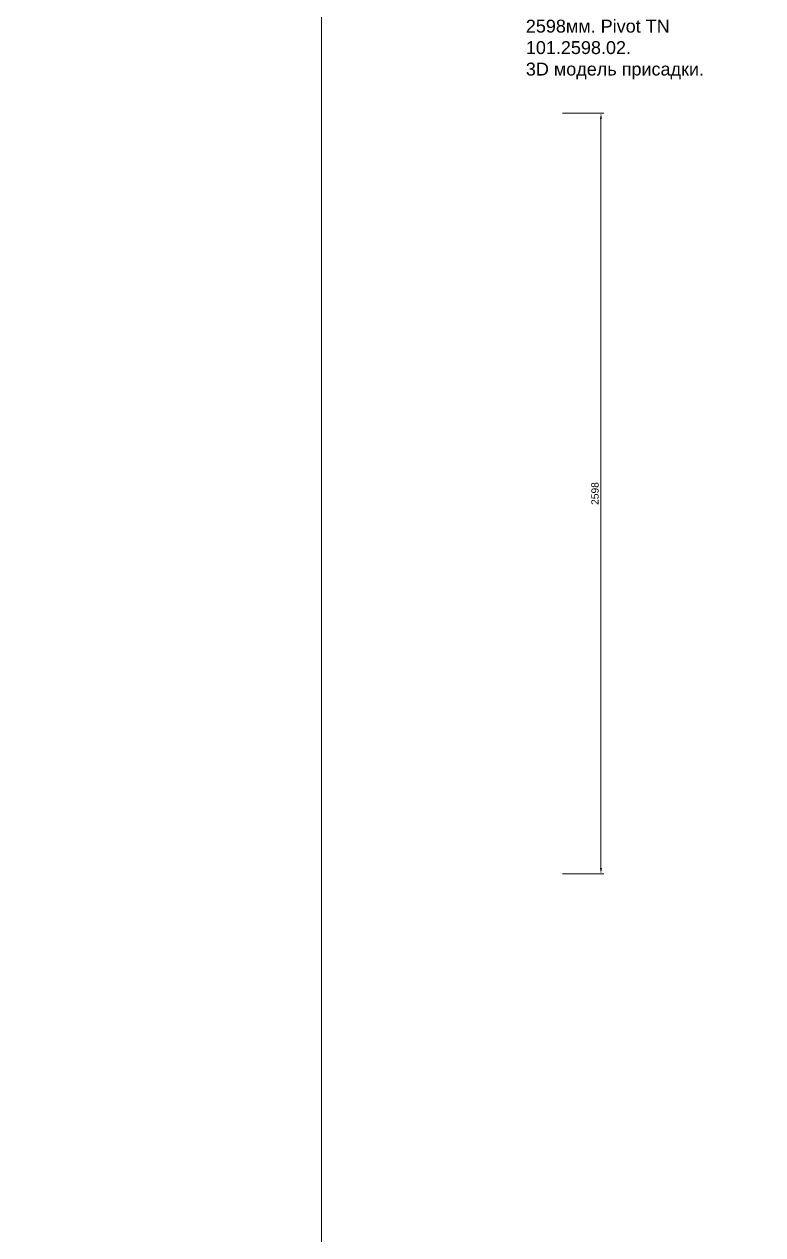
# Model space of a CAD drawing. Header units: millimetres. Extents: x 6988 to 52081, y -7456 to 23712.
# Drawn here: x 23618 to 26139, y 524 to 4659 of the extents above; entities that cross this region are included whole.
import ezdxf

# ---------------------------------------------------------------- set-up
doc = ezdxf.new("R2010")
doc.units = ezdxf.units.MM
doc.layers.get('DEFPOINTS').update_dxf_attribs({"color": 106, "lineweight": 5})
doc.layers.add('Линии Размерные и Текст', color=1, linetype='Continuous', lineweight=5)
doc.styles.get("Standard").update_dxf_attribs({"font": 'arial.ttf'})
doc.dimstyles.get("Standard").update_dxf_attribs({"dimscale": 0, "dimtxt": 2.5, "dimasz": 2, "dimexe": 1, "dimexo": 0, "dimgap": 0.75, "dimtad": 1, "dimdsep": 46, "dimtxsty": 'Standard', "dimcen": 1.5, "dimclrd": 256, "dimclre": 256, "dimclrt": 7, "dimazin": 3, "dimtfac": 1, "dimtmove": 0, "dimatfit": 3, "dimldrblk": 'DOT', "dimfxl": 1, "dimtolj": 1, "dimtzin": 0, "dimlwd": 5, "dimlwe": 5, "dimarcsym": 0})

# ---------------------------------------------------------------- blocks, each defined once
blk = doc.blocks.new('*D38')
at = {"layer": 'DEFPOINTS', "color": 0, "transparency": 16777216}
for p in [(25455.7, 4355), (25455.7, 1757), (25586.4, 1757)]:
    blk.add_point(p, dxfattribs=at)
at = {"layer": 'Линии Размерные и Текст', "lineweight": 5, "transparency": 16777216}
for p, q in [((25455.7, 4355), (25596.4, 4355)), ((25586.4, 4335), (25586.4, 1777)), ((25455.7, 1757), (25596.4, 1757))]:
    blk.add_line(p, q, dxfattribs=at)
at = {"layer": 'Линии Размерные и Текст', "transparency": 16777216}
for points in [[(25583, 4335), (25589.7, 4335), (25586.4, 4355)], [(25583, 1777), (25589.7, 1777), (25586.4, 1757)]]:
    blk.add_solid(points, dxfattribs=at)
at = {"layer": 'Линии Размерные и Текст', "color": 7, "transparency": 16777216, "insert": (25566.1, 3056), "char_height": 25, "attachment_point": 5, "rotation": 90}
blk.add_mtext('\\A1;2598 ', dxfattribs=at)
blk = doc.blocks.new('_Dot')
at = {"color": 0, "linetype": 'ByBlock', "lineweight": -2}
blk.add_line((-0.5, 0), (-1, 0), dxfattribs=at)
at = {"color": 0, "linetype": 'ByBlock', "const_width": 0.5}
blk.add_lwpolyline([(-0.25, 0, 1), (0.25, 0, 1)], format="xyb", close=True, dxfattribs=at)

msp = doc.modelspace()

# ---------------------------------------------------------------- linework, layer by layer
at = {"layer": 'Линии Размерные и Текст'}
for points in [[(24632.167, 14253.981), (11735.399, 14253.981), (11735.399, -1697.73), (24632.167, -1697.73)], [(51175.179, -1697.73), (24632.167, -1697.73), (24632.167, 14253.981), (51175.179, 14253.981)]]:
    msp.add_lwpolyline(points, close=True, dxfattribs=at)

# ---------------------------------------------------------------- texts
at = {"layer": 'Линии Размерные и Текст', "insert": (25330.061, 4967.912), "char_height": 44, "attachment_point": 1}
msp.add_mtext_dynamic_manual_height_columns('Натяжитель фасада с регулировкой по центру. Длина стержня фиксированная. Длина 2598мм. Pivot TN 101.2598.02.\\P3D модель присадки.', width=784.89477, gutter_width=20, heights=[0], dxfattribs=at)

# ---------------------------------------------------------------- dimensions: what is measured, and where the dimension line sits
at = {"layer": 'Линии Размерные и Текст'}
dim = msp.add_linear_dim(base=(25586.365, 1757.043), p1=(25455.723, 4355.043), p2=(25455.723, 1757.043), angle=90, dimstyle='Standard', override={"dimscale": 10, "dimpost": '<> '}, dxfattribs=at)
dim.commit()
dim.dimension.update_dxf_attribs({"geometry": '*D38', "text_midpoint": (25566.101, 3056.043)})

doc.saveas('drawing.dxf')
